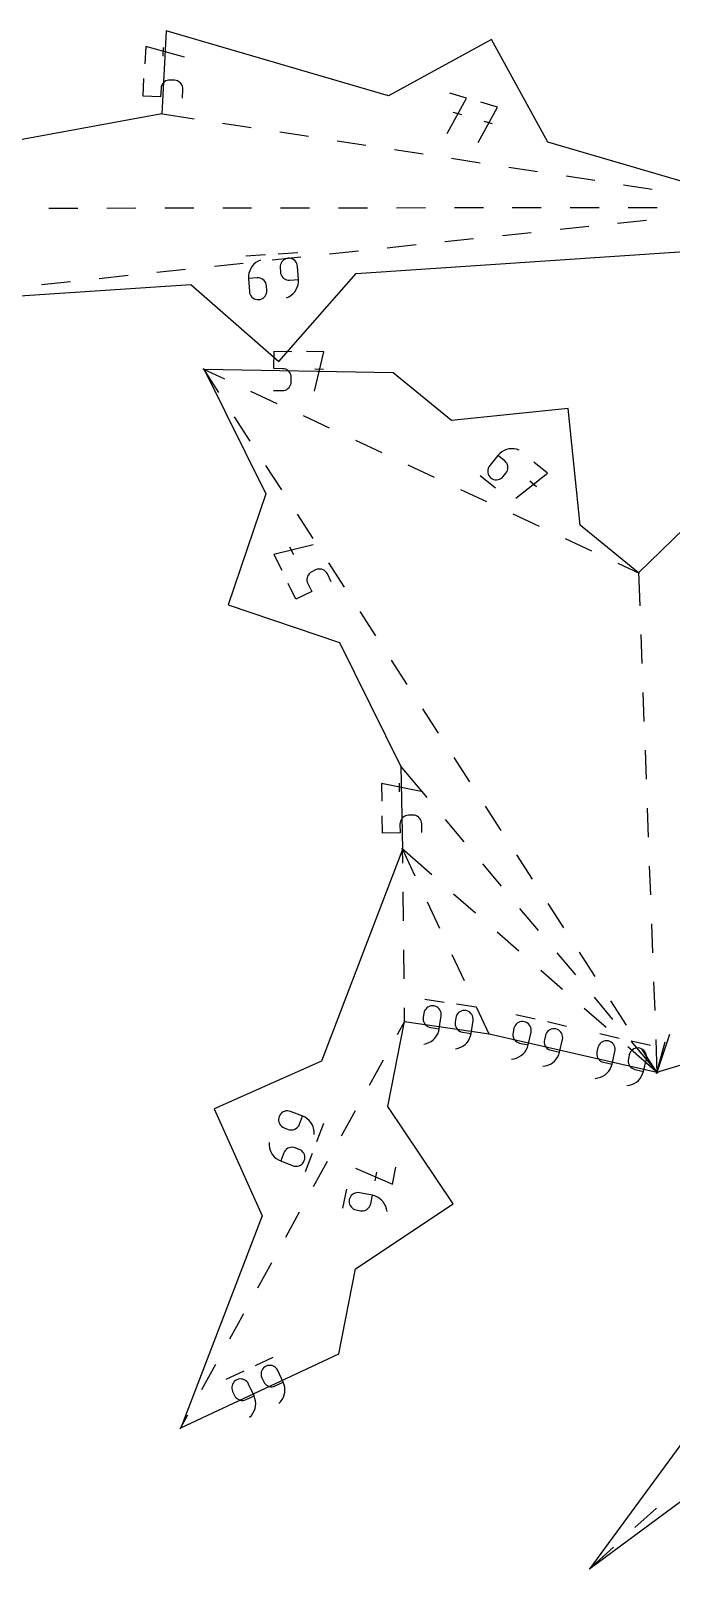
# Model space of a CAD drawing. Extents: x -2 to 214, y 3 to 282.
# Drawn here: x 134.34 to 146.61, y 213.87 to 243.35 of the extents above; entities that cross this region are included whole.
import ezdxf

# ---------------------------------------------------------------- set-up
doc = ezdxf.new("R2010")
doc.units = 0
doc.layers.add('Layer_1', color=7, linetype='CONTINUOUS')

msp = doc.modelspace()

# ---------------------------------------------------------------- linework, layer by layer
at = {"layer": 'Layer_1', "color": 5}
for points in [[(148.500228, 239.970064), (144.240846, 241.215652), (143.162739, 243.184914), (141.193477, 242.106804), (136.934095, 243.352392), (136.848232, 241.761491), (133.472322, 241.14063)], [(129.9718, 237.994713), (137.403198, 238.490091), (139.092774, 237.011695), (140.571167, 238.701267), (148.002568, 239.196645)], [(146.852668, 233.812092), (145.978439, 232.961929), (144.859022, 233.876428), (144.633971, 236.110185), (142.400214, 235.885131), (141.280797, 236.799633), (137.662108, 236.859048), (138.84106, 234.476828), (138.122402, 232.349895), (140.249335, 231.631234), (141.428286, 229.249017), (141.461835, 227.663796), (139.905242, 223.603835), (137.854644, 222.689859), (138.768624, 220.63926), (137.212031, 216.5793), (140.238991, 217.996249), (140.560774, 219.623938), (142.426016, 220.873413), (141.176537, 222.738655), (141.49832, 224.366343), (143.11872, 224.128935), (144.904678, 223.718933), (146.332345, 223.391185), (148.536014, 224.059423)], [(147.280764, 216.930927), (145.04877, 213.882666), (147.935082, 216.01253)]]:
    msp.add_lwpolyline(points, dxfattribs=at)
at = {"layer": 'Layer_1', "color": 1}
for points in [[(137.284093, 242.844766), (136.540547, 243.05269), (136.522484, 242.71803)], [(136.875682, 243.034603), (136.866651, 242.867294)], [(137.241791, 242.060982), (137.250822, 242.2281), (137.250822, 242.2281), (137.249764, 242.258227), (137.24352, 242.286908), (137.232548, 242.313613), (137.217308, 242.337849), (137.198223, 242.359086), (137.175751, 242.376866), (137.150351, 242.39066), (137.122482, 242.399973), (137.092566, 242.404277), (137.009311, 242.408757), (137.009311, 242.408757), (136.979113, 242.407699), (136.950432, 242.401455), (136.923762, 242.390483), (136.899597, 242.375243), (136.878395, 242.356158), (136.860685, 242.333721), (136.846962, 242.308357), (136.83772, 242.280522), (136.833416, 242.250642), (136.824385, 242.083528), (136.489249, 242.101625), (136.50729, 242.435861)], [(142.315018, 241.38639), (142.687205, 242.062435), (142.365673, 242.156461)], [(142.593049, 241.740448), (142.432306, 241.787456)], [(142.907695, 241.21307), (143.279886, 241.889116), (142.958354, 241.983141)], [(136.826311, 241.764864), (137.465276, 241.666629)], [(138.013588, 241.582329), (138.5619, 241.49803)], [(143.185726, 241.567128), (143.024983, 241.614136)], [(139.110212, 241.41373), (139.658524, 241.32943)], [(140.206836, 241.24513), (140.755151, 241.16083)], [(141.303459, 241.076531), (141.851771, 240.992231)], [(142.400087, 240.907931), (142.948395, 240.823631)], [(143.496707, 240.739332), (144.045019, 240.655032)], [(144.593334, 240.570732), (145.141643, 240.486432)], [(145.689955, 240.402132), (146.23827, 240.317829)], [(134.685867, 239.954288), (135.24062, 239.954923)], [(135.795374, 239.955558), (136.350128, 239.956193)], [(136.904885, 239.956825), (137.459639, 239.95746)], [(138.014389, 239.958095), (138.569146, 239.95873)], [(139.123899, 239.959358), (139.678653, 239.959993)], [(140.233407, 239.960624), (140.78816, 239.961259)], [(141.342914, 239.961894), (141.897668, 239.962529)], [(142.452425, 239.963161), (143.007178, 239.963796)], [(143.561932, 239.964427), (144.116686, 239.965062)], [(144.671439, 239.965693), (145.226193, 239.966328)], [(146.131375, 239.717518), (145.579747, 239.658706)], [(145.78095, 239.96696), (146.335704, 239.967595)], [(143.924859, 239.482279), (143.373235, 239.423467)], [(145.028119, 239.599898), (144.476491, 239.541087)], [(140.615091, 239.129416), (140.063463, 239.070605)], [(141.718347, 239.247036), (141.166719, 239.188224)], [(142.821603, 239.364655), (142.269975, 239.305844)], [(138.408575, 238.894173), (137.856947, 238.835365)], [(138.835796, 239.05789), (138.459626, 239.032811)], [(138.737724, 238.95689), (138.737724, 238.95689), (138.691136, 238.935903), (138.648888, 238.908912), (138.611394, 238.87657), (138.579045, 238.839514), (138.552304, 238.798384), (138.531561, 238.753831), (138.517203, 238.706496), (138.509653, 238.657022), (138.509336, 238.606049), (138.526058, 238.355143), (138.526058, 238.355143), (138.530749, 238.32527), (138.54038, 238.297488), (138.554456, 238.272251), (138.572483, 238.249998), (138.593967, 238.23117), (138.618379, 238.216212), (138.645226, 238.205565), (138.674013, 238.199674), (138.704246, 238.198968), (138.704246, 238.198968), (138.734055, 238.203664), (138.761784, 238.213323), (138.786972, 238.227437), (138.809197, 238.245507), (138.828, 238.267019), (138.842958, 238.29147), (138.853612, 238.318355), (138.859503, 238.34717), (138.860209, 238.377407), (138.854635, 238.461057), (138.854635, 238.461057), (138.849943, 238.490931), (138.840277, 238.518701), (138.826166, 238.543932), (138.808103, 238.566178), (138.786619, 238.584995), (138.762207, 238.599946), (138.735361, 238.610586), (138.706609, 238.616477), (138.676447, 238.617183), (138.509378, 238.606046)], [(139.511832, 239.011796), (138.960207, 238.952985)], [(139.452053, 239.098968), (139.075883, 239.073892)], [(139.236598, 238.234465), (139.236598, 238.234465), (139.28326, 238.2556), (139.325565, 238.282707), (139.363104, 238.315145), (139.395454, 238.352285), (139.42223, 238.39349), (139.443008, 238.43812), (139.457366, 238.485544), (139.464916, 238.53512), (139.465223, 238.586219), (139.448536, 238.836275), (139.448536, 238.836275), (139.443844, 238.866152), (139.434178, 238.893923), (139.420067, 238.919153), (139.402005, 238.941396), (139.380521, 238.960217), (139.356108, 238.975168), (139.329262, 238.985807), (139.300511, 238.991699), (139.270348, 238.992404), (139.270348, 238.992404), (139.240468, 238.987705), (139.212704, 238.97805), (139.187516, 238.963939), (139.165291, 238.945876), (139.146523, 238.924375), (139.131601, 238.899931), (139.120982, 238.873056), (139.115126, 238.844248), (139.11442, 238.814015), (139.119959, 238.730788), (139.119959, 238.730788), (139.124651, 238.700925), (139.134282, 238.673193), (139.148358, 238.648016), (139.166384, 238.62584), (139.187869, 238.60709), (139.212281, 238.592203), (139.239127, 238.581623), (139.267914, 238.575774), (139.298147, 238.575103), (139.465212, 238.586241)], [(135.098807, 238.541314), (134.547179, 238.482506)], [(136.202063, 238.658934), (135.650435, 238.600126)], [(137.305319, 238.776554), (136.753691, 238.717746)], [(138.988983, 236.460374), (139.15632, 236.457622), (139.15632, 236.457622), (139.186412, 236.459844), (139.21481, 236.467168), (139.241092, 236.479134), (139.264728, 236.495281), (139.28526, 236.515146), (139.302158, 236.538256), (139.314964, 236.56415), (139.323219, 236.592362), (139.326394, 236.622418), (139.327805, 236.705783), (139.327805, 236.705783), (139.325688, 236.735914), (139.318351, 236.764337), (139.306391, 236.790584), (139.290269, 236.814171), (139.270408, 236.834625), (139.247336, 236.851474), (139.221478, 236.864241), (139.193326, 236.872453), (139.16334, 236.875628), (138.996, 236.87838), (139.001503, 237.213956), (139.336183, 237.20846)], [(139.773801, 236.44749), (139.9537, 237.198307), (139.6186, 237.20381)], [(138.052764, 236.675981), (137.642014, 236.868463)], [(137.943315, 236.422231), (137.650093, 236.877706)], [(139.948193, 236.862731), (139.780662, 236.865482)], [(139.057433, 236.205185), (138.555098, 236.440583)], [(138.543898, 235.489324), (138.243606, 235.955781)], [(140.062101, 235.734385), (139.559767, 235.969783)], [(141.06677, 235.263585), (140.564436, 235.498984)], [(143.693818, 235.314929), (143.693818, 235.314929), (143.645315, 235.33134), (143.595922, 235.340417), (143.546364, 235.342357), (143.497388, 235.33732), (143.449717, 235.325498), (143.404089, 235.307076), (143.361237, 235.282247), (143.321895, 235.251182), (143.286794, 235.21408), (143.128315, 235.020084), (143.128315, 235.020084), (143.111347, 234.995058), (143.099458, 234.968183), (143.092544, 234.940127), (143.090427, 234.911559), (143.093249, 234.883146), (143.100869, 234.855559), (143.113216, 234.829468), (143.130185, 234.805539), (143.15174, 234.784443), (143.15174, 234.784443), (143.176752, 234.767492), (143.203598, 234.755603), (143.231644, 234.74871), (143.260184, 234.746734), (143.288582, 234.749627), (143.316169, 234.7573), (143.342275, 234.769682), (143.366229, 234.786718), (143.38736, 234.808326), (143.440107, 234.872895), (143.440107, 234.872895), (143.457076, 234.897903), (143.468965, 234.924735), (143.475844, 234.952732), (143.47796, 234.981233), (143.475138, 235.009578), (143.467483, 235.037109), (143.4551, 235.063162), (143.438061, 235.08708), (143.416436, 235.108205), (143.286825, 235.214091)], [(139.144473, 234.556421), (138.844185, 235.022871)], [(142.071435, 234.792789), (141.569105, 235.028187)], [(143.630177, 234.39372), (144.236754, 234.871381), (143.977204, 235.083418)], [(142.946476, 234.830618), (143.238308, 234.592207)], [(144.024417, 234.611465), (143.894662, 234.717471)], [(143.076108, 234.32199), (142.573773, 234.557388)], [(139.745053, 233.623511), (139.444765, 234.089968)], [(144.080776, 233.851194), (143.578439, 234.086588)], [(145.085442, 233.380394), (144.583111, 233.615792)], [(139.746062, 233.497742), (138.996268, 233.313617), (139.144921, 233.013241)], [(139.297067, 233.462482), (139.371387, 233.312319)], [(140.094215, 232.794254), (140.019983, 232.944252), (140.019983, 232.944252), (140.004249, 232.969976), (139.984705, 232.99188), (139.962022, 233.009741), (139.936834, 233.023348), (139.909775, 233.032478), (139.881483, 233.036919), (139.85259, 233.036461), (139.823733, 233.030873), (139.795546, 233.01994), (139.720824, 232.982962), (139.720824, 232.982962), (139.695036, 232.967193), (139.673129, 232.947663), (139.655278, 232.925), (139.641696, 232.899851), (139.632594, 232.872835), (139.628185, 232.844592), (139.628537, 232.815756), (139.634147, 232.786958), (139.645083, 232.758832), (139.719318, 232.608837), (139.418518, 232.459972), (139.270052, 232.759967)], [(140.345632, 232.690608), (140.045344, 233.157061)], [(145.998529, 232.952514), (145.58778, 233.144993)], [(145.977617, 232.984101), (146.001641, 232.334373)], [(140.946212, 231.757701), (140.645924, 232.224154)], [(146.022144, 231.779997), (146.042641, 231.22562)], [(141.546791, 230.824794), (141.246503, 231.291248)], [(146.063141, 230.671244), (146.083637, 230.116872)], [(142.147371, 229.891891), (141.847083, 230.358341)], [(142.74795, 228.958981), (142.447662, 229.425434)], [(146.10414, 229.562492), (146.124637, 229.008119)], [(141.414041, 229.266032), (141.921713, 228.659624)], [(141.815283, 228.772894), (141.058233, 228.924458), (141.065324, 228.589383)], [(141.393781, 228.93156), (141.397344, 228.764047)], [(141.831892, 227.988144), (141.828364, 228.155466), (141.828364, 228.155466), (141.825189, 228.185442), (141.816793, 228.213561), (141.803846, 228.23936), (141.786843, 228.262368), (141.766205, 228.28212), (141.742463, 228.298154), (141.716111, 228.309997), (141.687606, 228.317183), (141.657444, 228.319229), (141.574089, 228.317465), (141.574089, 228.317465), (141.544068, 228.314114), (141.515952, 228.305732), (141.490163, 228.292792), (141.467198, 228.275777), (141.447513, 228.255175), (141.431532, 228.231468), (141.419749, 228.205144), (141.412588, 228.176689), (141.410471, 228.14659), (141.413999, 227.979264), (141.078451, 227.972163), (141.07136, 228.306811)], [(142.277821, 228.234259), (142.633933, 227.80889)], [(143.34853, 228.026078), (143.048242, 228.492531)], [(146.145144, 228.453743), (146.16564, 227.899367)], [(142.020452, 227.17376), (141.445156, 227.678429)], [(141.701661, 227.152145), (141.45242, 227.683887)], [(141.464735, 227.401869), (141.46156, 227.685986)], [(142.990041, 227.383521), (143.346152, 226.958152)], [(143.949109, 227.093171), (143.648821, 227.559621)], [(146.186144, 227.344994), (146.20664, 226.790615)], [(141.477012, 226.292429), (141.470874, 226.847151)], [(142.854514, 226.442084), (142.437485, 226.807922)], [(142.172559, 226.147522), (141.937112, 226.649832)], [(143.70226, 226.532784), (144.058372, 226.107415)], [(144.549689, 226.160264), (144.249401, 226.626718)], [(146.227144, 226.236242), (146.24764, 225.681866)], [(143.688579, 225.710409), (143.271547, 226.076247)], [(141.489289, 225.182989), (141.48315, 225.737711)], [(142.64345, 225.142896), (142.408003, 225.645209)], [(144.41448, 225.682049), (144.770591, 225.25668)], [(145.150272, 225.227358), (144.84998, 225.693811)], [(144.522641, 224.978734), (144.105609, 225.344572)], [(146.268143, 225.12749), (146.28864, 224.573114)], [(142.257801, 224.731356), (141.884777, 224.786008)], [(142.8689, 224.641821), (142.49588, 224.696473)], [(145.126699, 224.831312), (145.482814, 224.405943)], [(145.750851, 224.294451), (145.45056, 224.760904)], [(141.361505, 224.11778), (141.509026, 224.385781)], [(141.49857, 224.34415), (141.495395, 224.628267)], [(141.86523, 223.931555), (141.86523, 223.931555), (141.915296, 223.942396), (141.96236, 223.959993), (142.005882, 223.983805), (142.045333, 224.013305), (142.080188, 224.047951), (142.109892, 224.087212), (142.133916, 224.13055), (142.151731, 224.177431), (142.162773, 224.227321), (142.199102, 224.475285), (142.199102, 224.475285), (142.200866, 224.505479), (142.197268, 224.534664), (142.188766, 224.562297), (142.175784, 224.587846), (142.158744, 224.610766), (142.138001, 224.630521), (142.114012, 224.646572), (142.08713, 224.658383), (142.057779, 224.665411), (142.057779, 224.665411), (142.027582, 224.667104), (141.998407, 224.663506), (141.970784, 224.655014), (141.945279, 224.642036), (141.922383, 224.624965), (141.902663, 224.604211), (141.886647, 224.580169), (141.874829, 224.553242), (141.867809, 224.52383), (141.855708, 224.441298), (141.855708, 224.441298), (141.853944, 224.411122), (141.857543, 224.381979), (141.866009, 224.354405), (141.878956, 224.328928), (141.895995, 224.306078), (141.916739, 224.28639), (141.940763, 224.270395), (141.96768, 224.258619), (141.997102, 224.251592), (142.162766, 224.227321)], [(142.476333, 223.842024), (142.476333, 223.842024), (142.526399, 223.852861), (142.573463, 223.870458), (142.616985, 223.894274), (142.65644, 223.92377), (142.691294, 223.958419), (142.720998, 223.997677), (142.745022, 224.041015), (142.762838, 224.087896), (142.773879, 224.137786), (142.810209, 224.38575), (142.810209, 224.38575), (142.811972, 224.415944), (142.808374, 224.445129), (142.799872, 224.472762), (142.78689, 224.498311), (142.769851, 224.521231), (142.749107, 224.540986), (142.725119, 224.557037), (142.698237, 224.568848), (142.668886, 224.575879), (142.668886, 224.575879), (142.638688, 224.577573), (142.609513, 224.573974), (142.581891, 224.565483), (142.556385, 224.552504), (142.53349, 224.535437), (142.513769, 224.514679), (142.497718, 224.490638), (142.4859, 224.46371), (142.47888, 224.434299), (142.466779, 224.35177), (142.466779, 224.35177), (142.465015, 224.32159), (142.468614, 224.292451), (142.47708, 224.264874), (142.490027, 224.239396), (142.507067, 224.21655), (142.52781, 224.196862), (142.551834, 224.180863), (142.578751, 224.169088), (142.608137, 224.162064), (142.773805, 224.137789)], [(143.128142, 224.10884), (142.878901, 224.640586)], [(143.999885, 224.410158), (143.632438, 224.494515)], [(145.356703, 224.247059), (144.939674, 224.612896)], [(143.544515, 223.644373), (143.544515, 223.644373), (143.595291, 223.651168), (143.643611, 223.664937), (143.688904, 223.68519), (143.730592, 223.711433), (143.768099, 223.743179), (143.800837, 223.779932), (143.828248, 223.82121), (143.849767, 223.866514), (143.864795, 223.915356), (143.920869, 224.159616), (143.920869, 224.159616), (143.924962, 224.189577), (143.92355, 224.218953), (143.917306, 224.247179), (143.906405, 224.273683), (143.891236, 224.297894), (143.872151, 224.319248), (143.849502, 224.337172), (143.823644, 224.351096), (143.794963, 224.360456), (143.794963, 224.360456), (143.765012, 224.364558), (143.735661, 224.363324), (143.707474, 224.357072), (143.681016, 224.346179), (143.656815, 224.330999), (143.635472, 224.311889), (143.617586, 224.289209), (143.603652, 224.263315), (143.594268, 224.23456), (143.575606, 224.153262), (143.575606, 224.153262), (143.571514, 224.123318), (143.572925, 224.093981), (143.579169, 224.065819), (143.590034, 224.039385), (143.605204, 224.015245), (143.624289, 223.993958), (143.646937, 223.97609), (143.672831, 223.962194), (143.701583, 223.952838), (143.864774, 223.915373)], [(144.146485, 223.506179), (144.146485, 223.506179), (144.19726, 223.512974), (144.24558, 223.526746), (144.290873, 223.546996), (144.332561, 223.573239), (144.370065, 223.604985), (144.402803, 223.641741), (144.430213, 223.683016), (144.451698, 223.72832), (144.466726, 223.777162), (144.5228, 224.021422), (144.5228, 224.021422), (144.526892, 224.051383), (144.525481, 224.080759), (144.519237, 224.108985), (144.508336, 224.135489), (144.493167, 224.1597), (144.474081, 224.181054), (144.451433, 224.198979), (144.425574, 224.212903), (144.396894, 224.222258), (144.396894, 224.222258), (144.366943, 224.226365), (144.337592, 224.225095), (144.309405, 224.218844), (144.282911, 224.20795), (144.258711, 224.19277), (144.237367, 224.17366), (144.219446, 224.15098), (144.205512, 224.125082), (144.196128, 224.096331), (144.177466, 224.015033), (144.177466, 224.015033), (144.173338, 223.985089), (144.174749, 223.955752), (144.180994, 223.92759), (144.191859, 223.901157), (144.207029, 223.877016), (144.226114, 223.855733), (144.248797, 223.837861), (144.274691, 223.823965), (144.303443, 223.81461), (144.466634, 223.777145)], [(144.601854, 224.271965), (144.234408, 224.356321)], [(145.606699, 224.041283), (145.239253, 224.12564)], [(146.573328, 224.116115), (146.32535, 223.370127)], [(145.151327, 223.275498), (145.151327, 223.275498), (145.202102, 223.282293), (145.250425, 223.296065), (145.295718, 223.316314), (145.337403, 223.342558), (145.37491, 223.374304), (145.407648, 223.41106), (145.435059, 223.452335), (145.456578, 223.497639), (145.471606, 223.546481), (145.52768, 223.790741), (145.52768, 223.790741), (145.531773, 223.820702), (145.530362, 223.850078), (145.524117, 223.878304), (145.513217, 223.904808), (145.498047, 223.929019), (145.478962, 223.950373), (145.456313, 223.968297), (145.430455, 223.982221), (145.401774, 223.991577), (145.401774, 223.991577), (145.371823, 223.995683), (145.342472, 223.994413), (145.314285, 223.988162), (145.287827, 223.977268), (145.263626, 223.962088), (145.242283, 223.942978), (145.224362, 223.920298), (145.210427, 223.894401), (145.201079, 223.865649), (145.182417, 223.784352), (145.182417, 223.784352), (145.178325, 223.754408), (145.179736, 223.725071), (145.18598, 223.696905), (145.196845, 223.670475), (145.212015, 223.646335), (145.2311, 223.625051), (145.253748, 223.60718), (145.279642, 223.593284), (145.308394, 223.583928), (145.471582, 223.546463)], [(145.753296, 223.137304), (145.753296, 223.137304), (145.804071, 223.144102), (145.852391, 223.157868), (145.897684, 223.178121), (145.939372, 223.204364), (145.976879, 223.23611), (146.009617, 223.272866), (146.037028, 223.314141), (146.058547, 223.359445), (146.073576, 223.408287), (146.12965, 223.652547), (146.12965, 223.652547), (146.133742, 223.682508), (146.132331, 223.711884), (146.126087, 223.74011), (146.115186, 223.766614), (146.100017, 223.790829), (146.080931, 223.812179), (146.058283, 223.830104), (146.032424, 223.844028), (146.003743, 223.853387), (146.003743, 223.853387), (145.973793, 223.85749), (145.944442, 223.856255), (145.916255, 223.850004), (145.889796, 223.83911), (145.865596, 223.82393), (145.844253, 223.80482), (145.826332, 223.78214), (145.812397, 223.756246), (145.803013, 223.727491), (145.784351, 223.646193), (145.784351, 223.646193), (145.780259, 223.61625), (145.78167, 223.586913), (145.787914, 223.55875), (145.79878, 223.532317), (145.813949, 223.508176), (145.833034, 223.48689), (145.855683, 223.469021), (145.881577, 223.455129), (145.910328, 223.44577), (146.073519, 223.408305)], [(146.349032, 223.376551), (145.773736, 223.881221)], [(145.838922, 223.980574), (146.346594, 223.37417)], [(146.208665, 223.90309), (145.841219, 223.987446)], [(146.344361, 223.372526), (146.051143, 223.827997)], [(146.309143, 224.018741), (146.333167, 223.369009)], [(146.326521, 223.369771), (146.492034, 223.977798)], [(140.826483, 223.145789), (141.093998, 223.631786)], [(139.769462, 222.196563), (139.769462, 222.196563), (139.769814, 222.247659), (139.763041, 222.29733), (139.749389, 222.34493), (139.729316, 222.389818), (139.70321, 222.43135), (139.67146, 222.468879), (139.634506, 222.501765), (139.592755, 222.529359), (139.546612, 222.55102), (139.311814, 222.641041), (139.311814, 222.641041), (139.282709, 222.649307), (139.253464, 222.6522), (139.224642, 222.649977), (139.196879, 222.642939), (139.170773, 222.631336), (139.146961, 222.615444), (139.126041, 222.595526), (139.108614, 222.571858), (139.095314, 222.544708), (139.095314, 222.544708), (139.087094, 222.515682), (139.084272, 222.486465), (139.086389, 222.457671), (139.093479, 222.429922), (139.105121, 222.40383), (139.121067, 222.380011), (139.140999, 222.359077), (139.16467, 222.341649), (139.191834, 222.328343), (139.270115, 222.298332), (139.270115, 222.298332), (139.299219, 222.29007), (139.3285, 222.287212), (139.357322, 222.289435), (139.385086, 222.296501), (139.411191, 222.308121), (139.435004, 222.324025), (139.455923, 222.343935), (139.473315, 222.367575), (139.48658, 222.394665), (139.54652, 222.551005)], [(140.291467, 222.173801), (140.558975, 222.659795)], [(139.820029, 222.065181), (139.954995, 222.417197)], [(138.904429, 222.046576), (138.904429, 222.046576), (138.904077, 221.995352), (138.910956, 221.945579), (138.924679, 221.897897), (138.944822, 221.852946), (138.970999, 221.811368), (139.002819, 221.773797), (139.039847, 221.740876), (139.081697, 221.713239), (139.127956, 221.691533), (139.361957, 221.601818), (139.361957, 221.601818), (139.391062, 221.593559), (139.420307, 221.590667), (139.449129, 221.592889), (139.476892, 221.599955), (139.502998, 221.611576), (139.52681, 221.627479), (139.54773, 221.64739), (139.565122, 221.671029), (139.578387, 221.698119), (139.578387, 221.698119), (139.586642, 221.727206), (139.589464, 221.756455), (139.587347, 221.785252), (139.580256, 221.812991), (139.568615, 221.839061), (139.552669, 221.862856), (139.532702, 221.883762), (139.508995, 221.901168), (139.481831, 221.914467), (139.403949, 221.94433), (139.403949, 221.94433), (139.37488, 221.952588), (139.34567, 221.955481), (139.316918, 221.953259), (139.289225, 221.946189), (139.26319, 221.934562), (139.239448, 221.918641), (139.218564, 221.898702), (139.201172, 221.87502), (139.187872, 221.847863), (139.127932, 221.691522)], [(139.598925, 221.488488), (139.733891, 221.840504)], [(139.756444, 221.20181), (140.023956, 221.687808)], [(140.558862, 221.557287), (141.26573, 221.246747), (141.330729, 221.575536)], [(140.936479, 221.311838), (140.96897, 221.476208)], [(140.383196, 221.154468), (140.310111, 220.784785)], [(141.162154, 220.72284), (141.162154, 220.72284), (141.153829, 220.773362), (141.138589, 220.82122), (141.116963, 220.865853), (141.089482, 220.906705), (141.056638, 220.943207), (141.018916, 220.974805), (140.976844, 221.000939), (140.930926, 221.02104), (140.881668, 221.034555), (140.635926, 221.083136), (140.635926, 221.083136), (140.60587, 221.086311), (140.576554, 221.084159), (140.548543, 221.077061), (140.522402, 221.065381), (140.49866, 221.049495), (140.477917, 221.029782), (140.460701, 221.006615), (140.447578, 220.980372), (140.439111, 220.951426), (140.439111, 220.951426), (140.435936, 220.921373), (140.438053, 220.892079), (140.445144, 220.864093), (140.456856, 220.837977), (140.472766, 220.814273), (140.492522, 220.793548), (140.515735, 220.77635), (140.542017, 220.76323), (140.57105, 220.754749), (140.652838, 220.738578), (140.652838, 220.738578), (140.682895, 220.735368), (140.712176, 220.73752), (140.740116, 220.744603), (140.766186, 220.756273), (140.789857, 220.772152), (140.81053, 220.791872), (140.82771, 220.81506), (140.840798, 220.841342), (140.849265, 220.870351), (140.881721, 221.034534)], [(139.221425, 220.229823), (139.488933, 220.715817)], [(138.686406, 219.257832), (138.953913, 219.743829)], [(138.151383, 218.285844), (138.418894, 218.771838)], [(138.976131, 217.925422), (138.634688, 217.765589)], [(137.616364, 217.313854), (137.883875, 217.799851)], [(138.41676, 217.663576), (138.075313, 217.50374)], [(139.088982, 217.04165), (139.088982, 217.04165), (139.124796, 217.078272), (139.154394, 217.11888), (139.177606, 217.162731), (139.194293, 217.209079), (139.204276, 217.257187), (139.207451, 217.306315), (139.203641, 217.355714), (139.19267, 217.404651), (139.174431, 217.452382), (139.068182, 217.679356), (139.068182, 217.679356), (139.052977, 217.705486), (139.033892, 217.727863), (139.011596, 217.746253), (138.98669, 217.760431), (138.959844, 217.770172), (138.931657, 217.775245), (138.9028, 217.775421), (138.873872, 217.770478), (138.845508, 217.760184), (138.845508, 217.760184), (138.819368, 217.744969), (138.797001, 217.725901), (138.778622, 217.703609), (138.764475, 217.678721), (138.754774, 217.651868), (138.749729, 217.623677), (138.749592, 217.594778), (138.754566, 217.565804), (138.764902, 217.537381), (138.800261, 217.46184), (138.800261, 217.46184), (138.815466, 217.435714), (138.834516, 217.413365), (138.856776, 217.395017), (138.881612, 217.380888), (138.908423, 217.371205), (138.936574, 217.366192), (138.965432, 217.366068), (138.994395, 217.371063), (139.022793, 217.381393), (139.174438, 217.452382)], [(138.529606, 216.779801), (138.529606, 216.779801), (138.565424, 216.816423), (138.595022, 216.857031), (138.618235, 216.900881), (138.634921, 216.947229), (138.64494, 216.995338), (138.648115, 217.044465), (138.644305, 217.093865), (138.633334, 217.142802), (138.615095, 217.190533), (138.508849, 217.417507), (138.508849, 217.417507), (138.493644, 217.44364), (138.474559, 217.466017), (138.452263, 217.484407), (138.427357, 217.498586), (138.400511, 217.508326), (138.372324, 217.513395), (138.343467, 217.513575), (138.314539, 217.508629), (138.286176, 217.498335), (138.286176, 217.498335), (138.260035, 217.483123), (138.237669, 217.464052), (138.219289, 217.44176), (138.205143, 217.416872), (138.195441, 217.390018), (138.190397, 217.361828), (138.190255, 217.332932), (138.19523, 217.303958), (138.205566, 217.275535), (138.240928, 217.199991), (138.240928, 217.199991), (138.256133, 217.173868), (138.275183, 217.151519), (138.297443, 217.133168), (138.322279, 217.119039), (138.34909, 217.109355), (138.377242, 217.104342), (138.406099, 217.104219), (138.435062, 217.109214), (138.463461, 217.119547), (138.615102, 217.190533)], [(137.201338, 216.559858), (137.348856, 216.82786)], [(145.911242, 214.666852), (146.321699, 215.040056)], [(145.032356, 213.867737), (145.500788, 214.293652)]]:
    msp.add_lwpolyline(points, dxfattribs=at)

doc.saveas('drawing.dxf')
